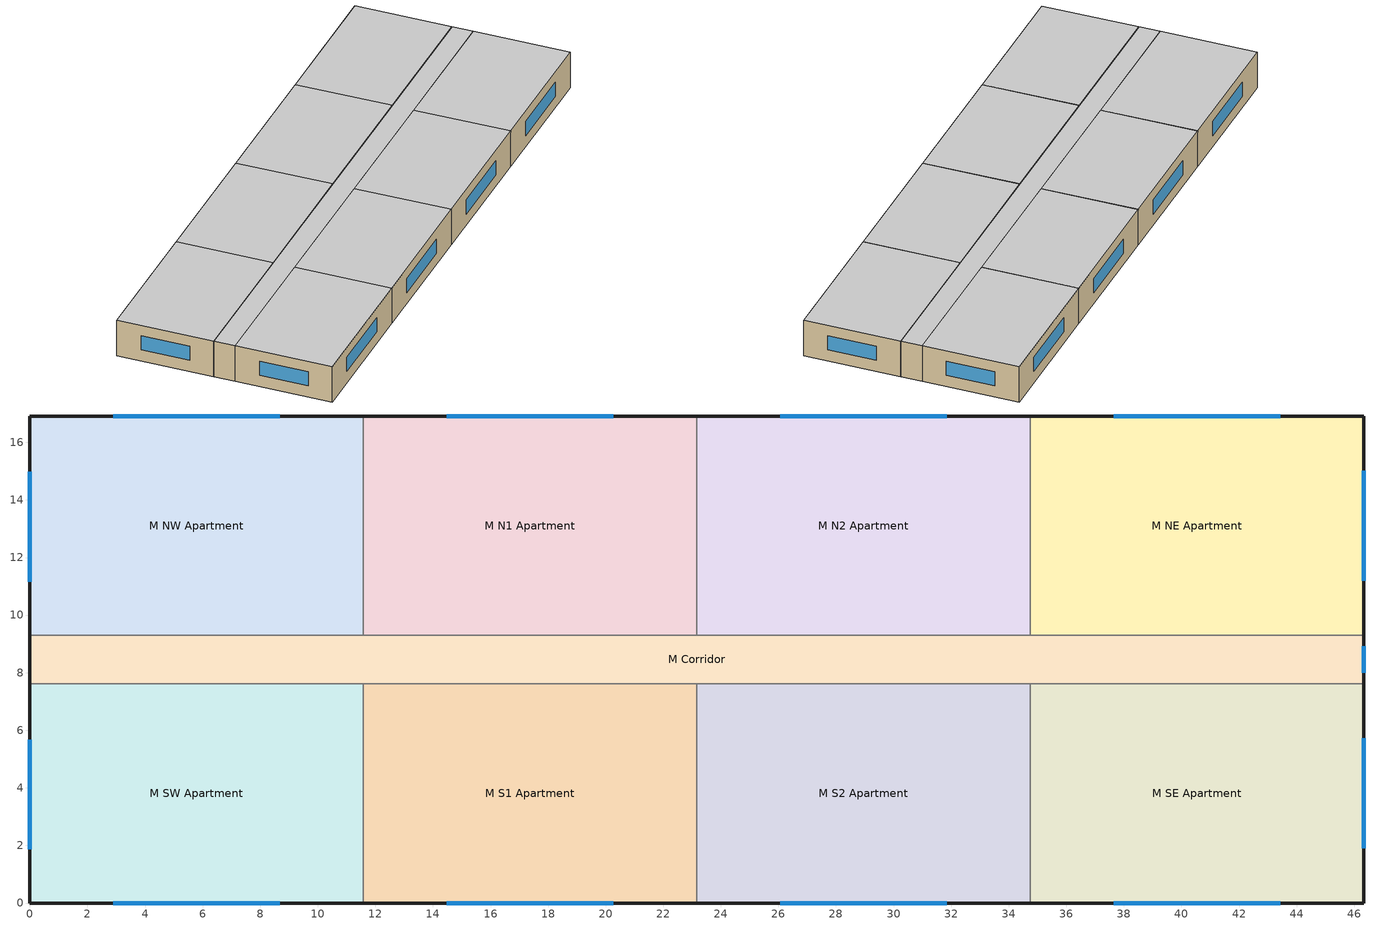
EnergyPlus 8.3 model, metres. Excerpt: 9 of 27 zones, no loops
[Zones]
M NW Apartment
 floor adiabatic (ext_slab_8in_with_carpet): 0,16.92 11.58,16.92 11.58,9.3 0,9.3 z3.05
 wall outside (res_ext_wall): 11.58,16.92 0,16.92 0,9.3 z3.05:6.1
 wall to M Corridor (int_wall): 0,9.3 11.58,9.3 z3.05:6.1
 wall to M N1 Apartment (int_wall): 11.58,9.3 11.58,16.92 z3.05:6.1
 window (Window_U_0.55_SHGC_0.25): 0,14.97 0,11.16 / 8.69,16.92 2.89,16.92 z4:5.22
 ceiling adiabatic (int_slab_ceiling): 11.58,9.3 11.58,16.92 0,16.92 0,9.3 z6.1
M N1 Apartment
 floor adiabatic (ext_slab_8in_with_carpet): 11.58,16.92 23.16,16.92 23.16,9.3 11.58,9.3 z3.05
 wall outside (res_ext_wall): 23.16,16.92 11.58,16.92 z3.05:6.1
 wall to M Corridor (int_wall): 11.58,9.3 23.16,9.3 z3.05:6.1
 wall to M N2 Apartment (int_wall): 23.16,9.3 23.16,16.92 z3.05:6.1
 window (Window_U_0.55_SHGC_0.25): 20.27,16.92 14.48,16.92 z4:5.22
 ceiling adiabatic (int_slab_ceiling): 23.16,9.3 23.16,16.92 11.58,16.92 11.58,9.3 z6.1
M N2 Apartment
 floor adiabatic (ext_slab_8in_with_carpet): 23.16,16.92 34.75,16.92 34.75,9.3 23.16,9.3 z3.05
 wall outside (res_ext_wall): 34.75,16.92 23.16,16.92 z3.05:6.1
 wall to M Corridor (int_wall): 23.16,9.3 34.75,9.3 z3.05:6.1
 wall to M NE Apartment (int_wall): 34.75,9.3 34.75,16.92 z3.05:6.1
 window (Window_U_0.55_SHGC_0.25): 31.85,16.92 26.06,16.92 z4:5.22
 ceiling adiabatic (int_slab_ceiling): 34.75,9.3 34.75,16.92 23.16,16.92 23.16,9.3 z6.1
M NE Apartment
 floor adiabatic (ext_slab_8in_with_carpet): 34.75,16.92 46.33,16.92 46.33,9.3 34.75,9.3 z3.05
 wall outside (res_ext_wall): 46.33,9.3 46.33,16.92 34.75,16.92 z3.05:6.1
 wall to M Corridor (int_wall): 34.75,9.3 46.33,9.3 z3.05:6.1
 window (Window_U_0.55_SHGC_0.25): 46.33,11.2 46.33,15.01 / 43.43,16.92 37.64,16.92 z4:5.22
 ceiling adiabatic (int_slab_ceiling): 46.33,9.3 46.33,16.92 34.75,16.92 34.75,9.3 z6.1
M SW Apartment
 floor adiabatic (ext_slab_8in_with_carpet): 0,7.62 11.58,7.62 11.58,0 0,0 z3.05
 wall outside (res_ext_wall): 0,7.62 0,0 11.58,0 z3.05:6.1
 wall to M Corridor (int_wall): 11.58,7.62 0,7.62 z3.05:6.1
 wall to M S1 Apartment (int_wall): 11.58,0 11.58,7.62 z3.05:6.1
 window (Window_U_0.55_SHGC_0.25): 2.9,0 8.69,0 / 0,5.68 0,1.87 z4:5.22
 ceiling adiabatic (int_slab_ceiling): 11.58,0 11.58,7.62 0,7.62 0,0 z6.1
M SE Apartment
 floor adiabatic (ext_slab_8in_with_carpet): 34.75,7.62 46.33,7.62 46.33,0 34.75,0 z3.05
 wall outside (res_ext_wall): 34.75,0 46.33,0 46.33,7.62 z3.05:6.1
 wall to M Corridor (int_wall): 46.33,7.62 34.75,7.62 z3.05:6.1
 window (Window_U_0.55_SHGC_0.25): 37.64,0 43.43,0 / 46.33,1.9 46.33,5.71 z4:5.22
 ceiling adiabatic (int_slab_ceiling): 46.33,0 46.33,7.62 34.75,7.62 34.75,0 z6.1
M S1 Apartment
 floor adiabatic (ext_slab_8in_with_carpet): 11.58,7.62 23.16,7.62 23.16,0 11.58,0 z3.05
 wall outside (res_ext_wall): 11.58,0 23.16,0 z3.05:6.1
 wall to M Corridor (int_wall): 23.16,7.62 11.58,7.62 z3.05:6.1
 wall to M S2 Apartment (int_wall): 23.16,0 23.16,7.62 z3.05:6.1
 window (Window_U_0.55_SHGC_0.25): 14.48,0 20.27,0 z4:5.22
 ceiling adiabatic (int_slab_ceiling): 23.16,0 23.16,7.62 11.58,7.62 11.58,0 z6.1
M S2 Apartment
 floor adiabatic (ext_slab_8in_with_carpet): 23.16,7.62 34.75,7.62 34.75,0 23.16,0 z3.05
 wall outside (res_ext_wall): 23.16,0 34.75,0 z3.05:6.1
 wall to M Corridor (int_wall): 34.75,7.62 23.16,7.62 z3.05:6.1
 wall to M SE Apartment (int_wall): 34.75,0 34.75,7.62 z3.05:6.1
 window (Window_U_0.55_SHGC_0.25): 26.06,0 31.85,0 z4:5.22
 ceiling adiabatic (int_slab_ceiling): 34.75,0 34.75,7.62 23.16,7.62 23.16,0 z6.1
M Corridor
 floor adiabatic (ext_slab_8in_with_carpet): 0,9.3 46.33,9.3 46.33,7.62 0,7.62 z3.05
 wall outside (res_ext_wall): 0,9.3 0,7.62 / 46.33,7.62 46.33,9.3 z3.05:6.1
 window (Window_U_0.55_SHGC_0.25): 46.33,8.91 46.33,8 z4:5.22
 ceiling adiabatic (int_slab_ceiling): 46.33,7.62 46.33,9.3 0,9.3 0,7.62 z6.1
[Building]
Mid-Rise Apartment: North Axis {deg}=0; Terrain=City; Loads Convergence Tolerance Value=0.04; Temperature Convergence Tolerance Value {deltaC}=0.4; Solar Distribution=FullExterior; Maximum Number of Warmup Days=25; Minimum Number of Warmup Days=6
[Site:Location]
Memphis International Ap_TN_USA Design_Conditions: Latitude {deg}=35.07; Longitude {deg}=-89.98; Time Zone {hr}=-6; Elevation {m}=81
[SizingPeriod:DesignDay] Day of Month=21; Dry-Bulb Temperature Range Modifier Type=DefaultMultipliers; Humidity Condition Type=Wetbulb; Barometric Pressure {Pa}=100356; Rain Indicator=No; Snow Indicator=No; Daylight Saving Time Indicator=No
Name | Month | Day Type | Maximum Dry-Bulb Temperature {C} | Daily Dry-Bulb Temperature Range {deltaC} | Wetbulb or DewPoint at Maximum Dry-Bulb {C} | Wind Speed {m/s} | Wind Direction {deg} | Solar Model Indicator | Sky Clearness | ASHRAE Clear Sky Optical Depth for Beam Irradiance (taub) | ASHRAE Clear Sky Optical Depth for Diffuse Irradiance (taud)
Memphis International Ap Ann Htg 99.6% Condns DB | 1 | WinterDesignDay | -8.3 | 0 | -8.3 | 4.1 | 0 | ASHRAEClearSky | 0
Memphis International Ap Ann Clg .4% Condns DB=>MWB | 7 | SummerDesignDay | 35.6 | 9.2 | 25.2 | 3.8 | 240 | ASHRAETau |  | 0.512 | 1.892
[Site:GroundTemperature:BuildingSurface]
20.51, 20.47, 20.53, 20.63, 20.76, 23.01, 23.42, 23.52, 23.54, 21.26, 20.88, 20.67
[Site:WaterMainsTemperature]
Calculation Method=Correlation; Annual Average Outdoor Air Temperature {C}=16.71; Maximum Difference In Monthly Average Outdoor Air Temperatures {deltaC}=21.83
[Material]
Name | Roughness | Thickness {m} | Conductivity {W/m-K} | Density {kg/m3} | Specific Heat {J/kg-K} | Thermal Absorptance | Solar Absorptance | Visible Absorptance
Std Wood 6inch | MediumSmooth | 0.15 | 0.12 | 540 | 1210 | 0.9 | 0.7 | 0.7
F07 25mm stucco | Smooth | 0.0254 | 0.72 | 1856 | 840 | 0.9 | 0.7 | 0.7
G01 13mm gypsum board | Smooth | 0.0127 | 0.16 | 800 | 1090 | 0.9 | 0.7 | 0.5
G01 16mm gypsum board | MediumSmooth | 0.0159 | 0.16 | 800 | 1090
100mm Normalweight concrete floor | MediumRough | 0.1016 | 2.31 | 2322 | 832
200mm Normalweight concrete floor | MediumRough | 0.2032 | 2.31 | 2322 | 832
[Material:NoMass] Thermal Absorptance=0.9; Solar Absorptance=0.7
Name | Roughness | Thermal Resistance {m2-K/W} | Visible Absorptance
CP02 CARPET PAD | VeryRough | 0.21648 | 0.8
Res_Exterior_Wall_Insulation | MediumSmooth | 2.368 | 0.7
[WindowMaterial:Glazing] Optical Data Type=SpectralAverage; Infrared Transmittance at Normal Incidence=0; Back Side Infrared Hemispherical Emissivity=0.84; Conductivity {W/m-K}=1
Name | Thickness {m} | Solar Transmittance at Normal Incidence | Front Side Solar Reflectance at Normal Incidence | Back Side Solar Reflectance at Normal Incidence | Visible Transmittance at Normal Incidence | Front Side Visible Reflectance at Normal Incidence | Back Side Visible Reflectance at Normal Incidence | Front Side Infrared Hemispherical Emissivity
Glass_2175_LayerAvg | 0.0086 | 0.167758 | 0.217606 | 0.437978 | 0.416044 | 0.078729 | 0.10654 | 0.84
Glass_2022F_LayerAvg | 0.0039 | 0.355897 | 0.394095 | 0.265645 | 0.677694 | 0.042734 | 0.05547 | 0.046
[WindowMaterial:Gas]
Gap_1_W_0_0032: Gas Type=Air; Thickness {m}=0.0032
[Construction]
InteriorFurnishings: Std Wood 6inch
int_wall: G01 13mm gypsum board, G01 13mm gypsum board
ext_slab_8in_with_carpet: 200mm Normalweight concrete floor, CP02 CARPET PAD
int_slab_ceiling: CP02 CARPET PAD, 100mm Normalweight concrete floor
res_ext_wall: F07 25mm stucco, G01 16mm gypsum board, Res_Exterior_Wall_Insulation, G01 16mm gypsum board
Window_U_0.55_SHGC_0.25: Glass_2175_LayerAvg, Gap_1_W_0_0032, Glass_2022F_LayerAvg
[Zone] Type=1; Multiplier=1
M SW Apartment; M NW Apartment; M SE Apartment; M NE Apartment; M N1 Apartment; M N2 Apartment; M S1 Apartment; M S2 Apartment; M Corridor
[InternalMass] Construction=InteriorFurnishings; Surface Area {m2}=176.499
Name | Zone
M InternalMass SWA | M SW Apartment
M InternalMass NWA | M NW Apartment
M InternalMass SEA | M SE Apartment
M InternalMass NEA | M NE Apartment
M InternalMass N1A | M N1 Apartment
M InternalMass N2A | M N2 Apartment
M InternalMass S1A | M S1 Apartment
M InternalMass S2A | M S2 Apartment
[People] Number of People Schedule=OCC_APT_SCH; Number of People Calculation Method=People; Number of People=2.5; Fraction Radiant=1; Sensible Heat Fraction=autosize; Activity Level Schedule=Activity Schedule
Name | Zone or ZoneList
Occup_MSW | M SW Apartment
Occup_MNW | M NW Apartment
Occup_MSE | M SE Apartment
Occup_MNE | M NE Apartment
Occup_MN1 | M N1 Apartment
Occup_MN2 | M N2 Apartment
Occup_MS1 | M S1 Apartment
Occup_MS2 | M S2 Apartment
[Lights] Design Level Calculation Method=Watts/Area; Return Air Fraction=0; Return Air Fraction Calculated from Plenum Temperature=No
Name | Zone or ZoneList | Schedule | Watts per Zone Floor Area {W/m2}
Lighting_hardwired_MSW | M SW Apartment | LTG_APT_SCH | 3.87501
Lighting_hardwired_MNW | M NW Apartment | LTG_APT_SCH | 3.87501
Lighting_hardwired_MSE | M SE Apartment | LTG_APT_SCH | 3.87501
Lighting_hardwired_MNE | M NE Apartment | LTG_APT_SCH | 3.87501
Lighting_hardwired_MN1 | M N1 Apartment | LTG_APT_SCH | 3.87501
Lighting_hardwired_MN2 | M N2 Apartment | LTG_APT_SCH | 3.87501
Lighting_hardwired_MS1 | M S1 Apartment | LTG_APT_SCH | 3.87501
Lighting_hardwired_MS2 | M S2 Apartment | LTG_APT_SCH | 3.87501
Lighting_hardwired_MC | M Corridor | LTG_COR_SCH | 8.52502
Lighting_plugin_MSW | M SW Apartment | LTG_APT_SCH | 0.968752
Lighting_plugin_MNW | M NW Apartment | LTG_APT_SCH | 0.968752
Lighting_plugin_MSE | M SE Apartment | LTG_APT_SCH | 0.968752
Lighting_plugin_MNE | M NE Apartment | LTG_APT_SCH | 0.968752
Lighting_plugin_MN1 | M N1 Apartment | LTG_APT_SCH | 0.968752
Lighting_plugin_MN2 | M N2 Apartment | LTG_APT_SCH | 0.968752
Lighting_plugin_MS1 | M S1 Apartment | LTG_APT_SCH | 0.968752
Lighting_plugin_MS2 | M S2 Apartment | LTG_APT_SCH | 0.968752
[ElectricEquipment] Schedule=EQP_APT_SCH; Design Level Calculation Method=Watts/Area; Watts per Zone Floor Area {W/m2}=6.67; Fraction Latent=0; Fraction Radiant=0.5; Fraction Lost=0
Name | Zone or ZoneList
Plug_MSW | M SW Apartment
Plug_MNW | M NW Apartment
Plug_MSE | M SE Apartment
Plug_MNE | M NE Apartment
Plug_MN1 | M N1 Apartment
Plug_MN2 | M N2 Apartment
Plug_MS1 | M S1 Apartment
Plug_MS2 | M S2 Apartment
[ZoneInfiltration:DesignFlowRate] Design Flow Rate Calculation Method=Flow/ExteriorArea; Design Flow Rate {m3/s}=0; Flow per Exterior Surface Area {m3/s-m2}=0.00056896; Constant Term Coefficient=0; Temperature Term Coefficient=0; Velocity Term Coefficient=0.224; Velocity Squared Term Coefficient=0
Name | Zone or ZoneList | Schedule
Infil_MSW | M SW Apartment | INF_APT_SCH
Infil_MNW | M NW Apartment | INF_APT_SCH
Infil_MSE | M SE Apartment | INF_APT_SCH
Infil_MNE | M NE Apartment | INF_APT_SCH
Infil_MN1 | M N1 Apartment | INF_APT_SCH
Infil_MN2 | M N2 Apartment | INF_APT_SCH
Infil_MS1 | M S1 Apartment | INF_APT_SCH
Infil_MS2 | M S2 Apartment | INF_APT_SCH
Infil_MC | M Corridor | INF_COR_SCH
[ZoneVentilation:WindandStackOpenArea] Opening Area {m2}=0.0374; Opening Area Fraction Schedule=Sliding_Doors_Ventilation_Availability_SCH; Opening Effectiveness=autocalculate; Height Difference {m}=6.0957; Discharge Coefficient for Opening=autocalculate; Minimum Indoor Temperature {C}=18.89; Maximum Indoor Temperature {C}=25.56; Delta Temperature {deltaC}=-100; Minimum Outdoor Temperature {C}=15.56; Maximum Outdoor Temperature {C}=26.67; Maximum Wind Speed {m/s}=40
Name | Zone | Effective Angle {deg}
M SW Apartment Sliding Door Ventilation | M SW Apartment | 180
M NW Apartment Sliding Door Ventilation | M NW Apartment | 0
M SE Apartment Sliding Door Ventilation | M SE Apartment | 180
M NE Apartment Sliding Door Ventilation | M NE Apartment | 0
M N1 Apartment Sliding Door Ventilation | M N1 Apartment | 0
M N2 Apartment Sliding Door Ventilation | M N2 Apartment | 0
M S1 Apartment Sliding Door Ventilation | M S1 Apartment | 180
M S2 Apartment Sliding Door Ventilation | M S2 Apartment | 180
[Exterior:Lights]
Facade Lighting: Schedule=Exterior_Lgt_ALWAYS_ON; Design Level {W}=2553; Control Option=AstronomicalClock
[Schedule:Compact]
OCC_APT_SCH: Through: 12/31, For: AllDays, Until: 7:00, 1, Until: 8:00, 0.85, Until: 9:00, 0.39, Until: 16:00, 0.25, Until: 17:00, 0.3, Until: 18:00, 0.52, Until: 21:00, 0.87, Until: 24:00, 1
LTG_APT_SCH: Through: 12/31, For: AllDays, Until: 4:00, 0.02, Until: 5:00, 0.06, Until: 6:00, 0.13, Until: 7:00, 0.14, Until: 8:00, 0.13, Until: 9:00, 0.06, Until: 15:00, 0.04, Until: 16:00, 0.07, Until: 17:00, 0.14, Until: 18:00, 0.2, Until: 19:00, 0.27, Until: 21:00, 0.32, Until: 22:00, 0.22, Until: 23:00, 0.12, Until: 24:00, 0.05
LTG_COR_SCH: Through: 12/31, For: AllDays, Until: 24:00, 0.53144
EQP_APT_SCH: Through: 12/31, For: AllDays, Until: 1:00, 0.45, Until: 2:00, 0.41, Until: 3:00, 0.39, Until: 5:00, 0.38, Until: 6:00, 0.43, Until: 7:00, 0.54, Until: 8:00, 0.65, Until: 9:00, 0.66, Until: 10:00, 0.67, Until: 11:00, 0.69, Until: 12:00, 0.7, Until: 13:00, 0.69, Until: 14:00, 0.66, Until: 15:00, 0.65, Until: 16:00, 0.68, Until: 17:00, 0.8, Until: 19:00, 1, Until: 20:00, 0.93, Until: 21:00, 0.89, Until: 22:00, 0.85, Until: 23:00, 0.71, Until: 24:00, 0.58
INF_APT_SCH; INF_COR_SCH; Exterior_Lgt_ALWAYS_ON: Through: 12/31, For: AllDays, Until: 24:00, 1
Activity Schedule: Through: 12/31, For: AllDays, Until: 24:00, 95
Sliding_Doors_Ventilation_Availability_SCH: Through: 12/31, For: WinterDesignDay SummerDesignDay, Until: 24:00, 0, For: Allotherdays, Until: 6:00, 0, Until: 22:00, 1, Until: 24:00, 0
